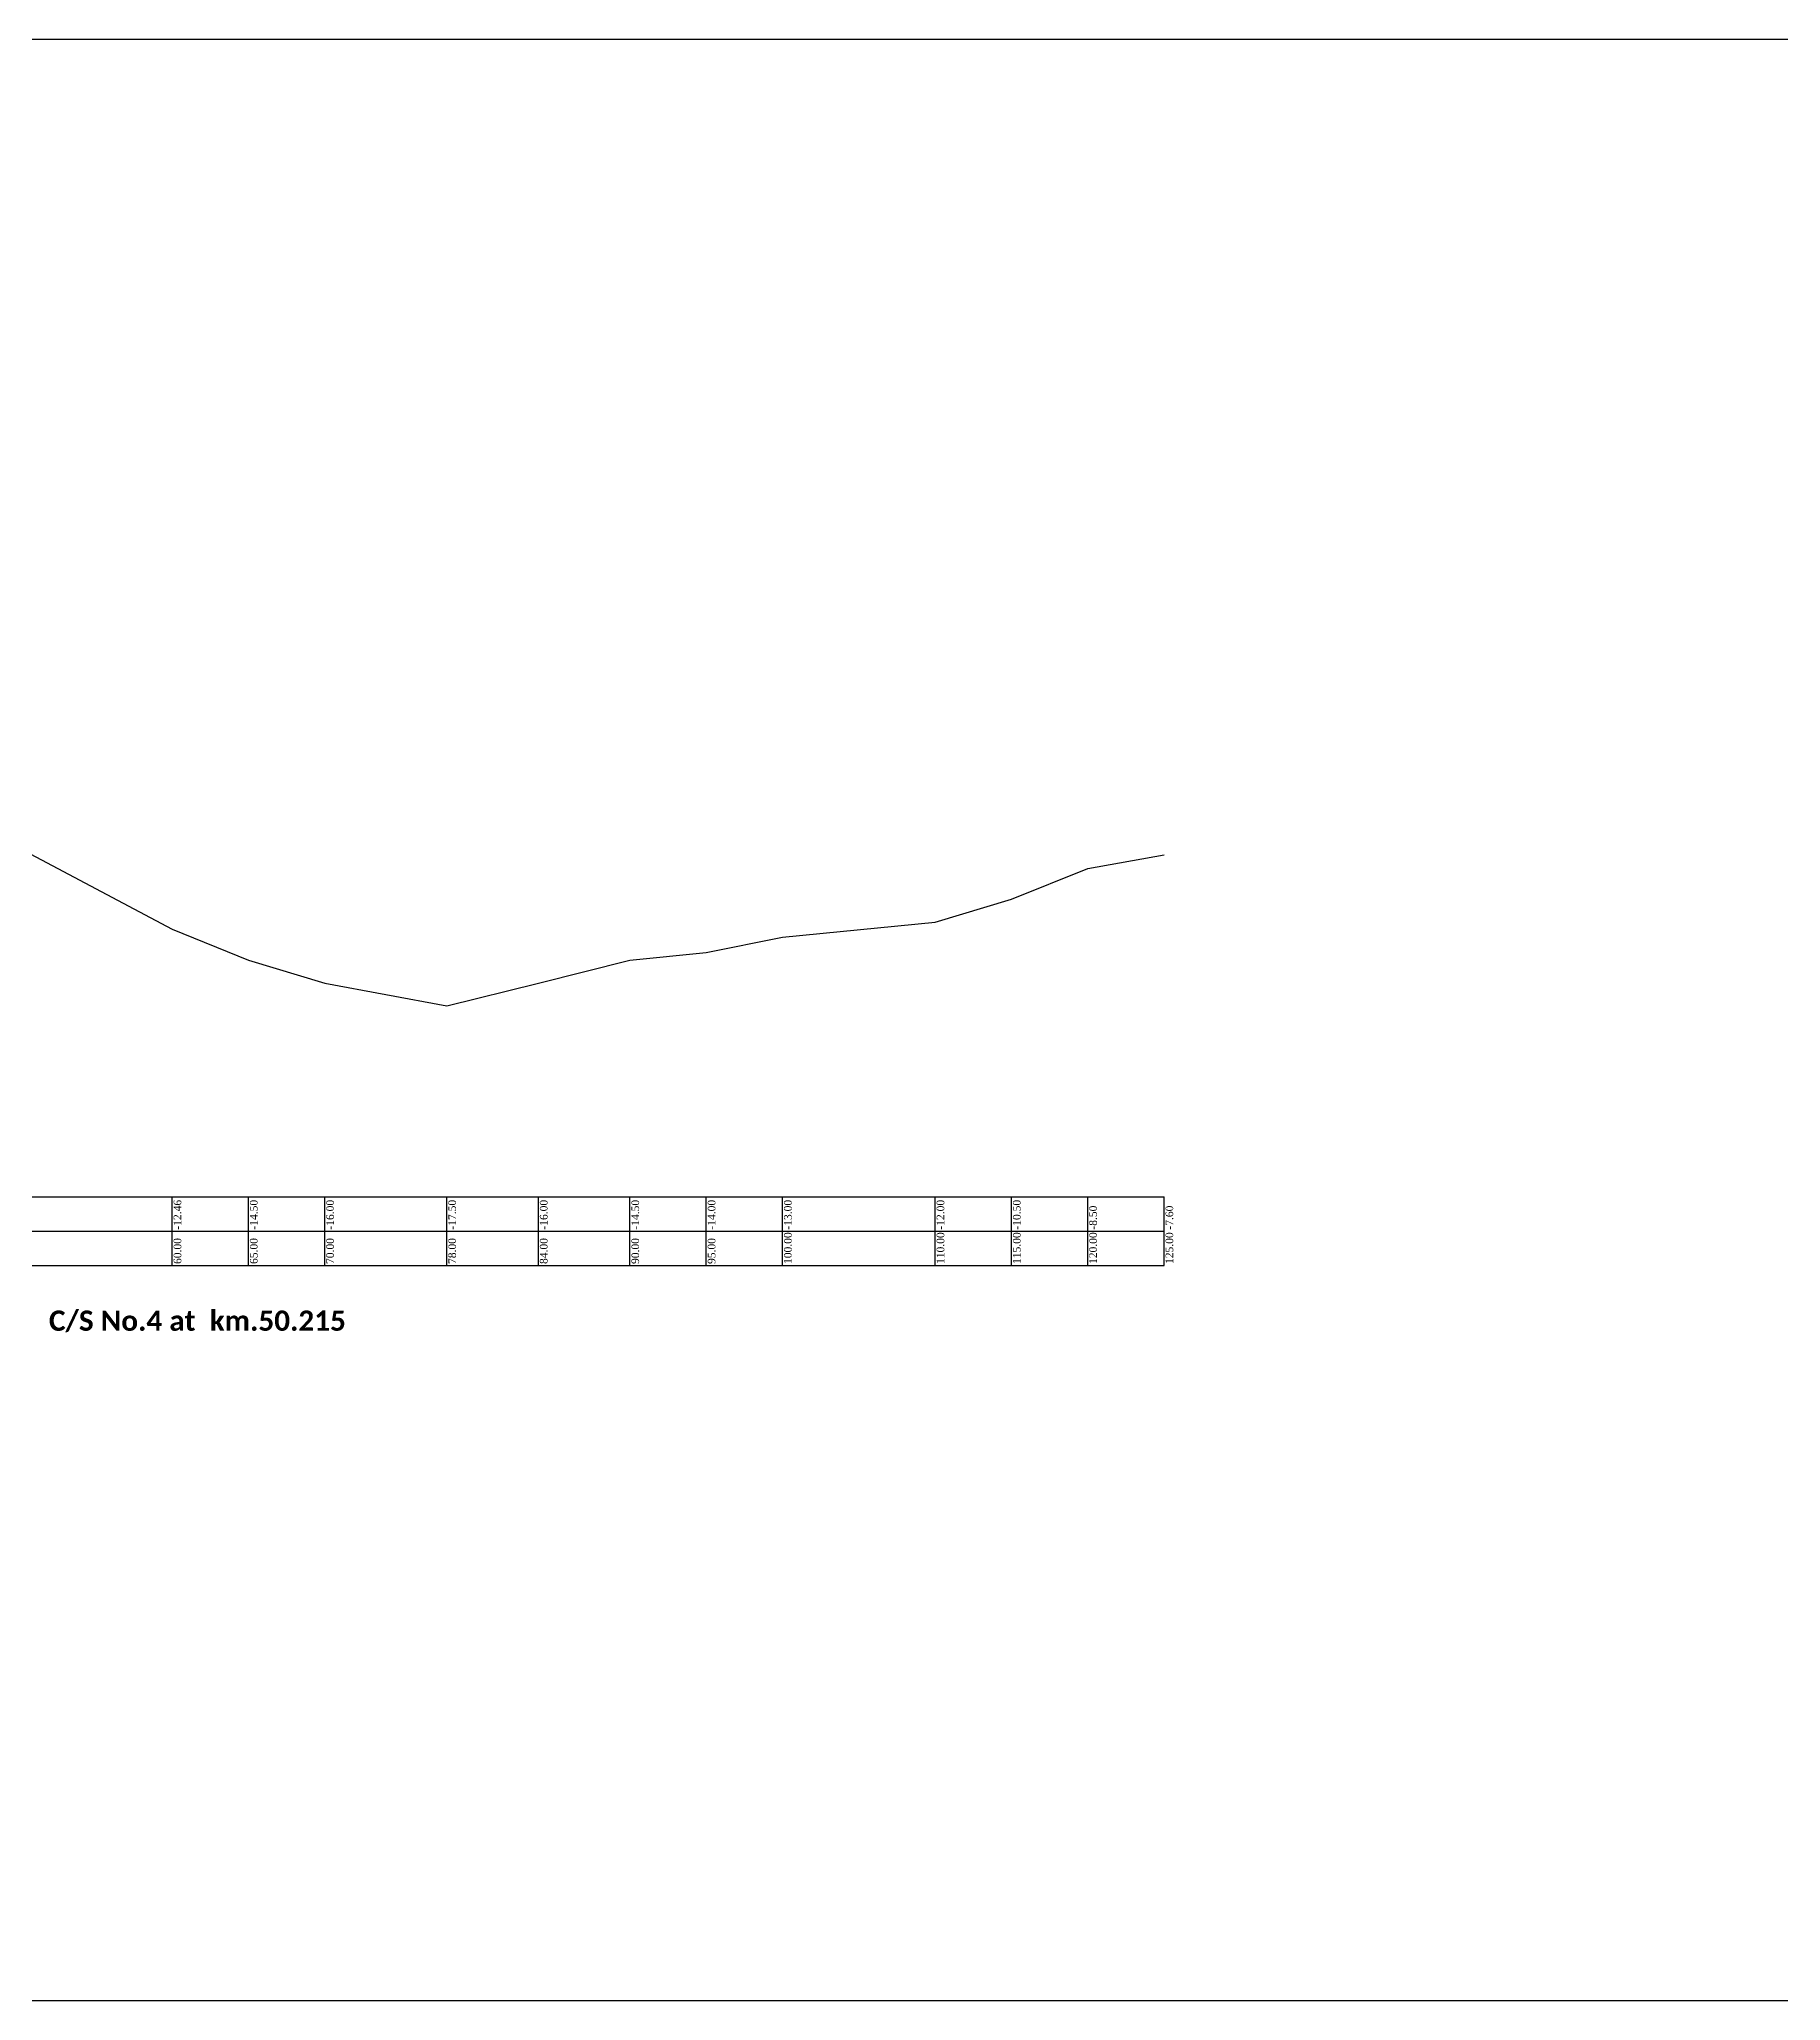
# Model space of a CAD drawing. Header units: inches. Extents: x 0 to 4913108, y -3856 to 5602.
# Drawn here: x 42100.2 to 42214.3, y 5473.8 to 5602.3 of the extents above; entities that cross this region are included whole.
import ezdxf

# ---------------------------------------------------------------- set-up
doc = ezdxf.new("R2010")
doc.units = ezdxf.units.IN
doc.header["$LTSCALE"] = 2.5
doc.header["$MEASUREMENT"] = 0
doc.styles.add('liza', font='times.ttf', dxfattribs={"height": 2})
doc.styles.get("Standard").update_dxf_attribs({"font": 'times.ttf'})

msp = doc.modelspace()

# ---------------------------------------------------------------- linework, layer by layer
at = {"color": 6, "linetype": 'Continuous', "lineweight": -3, "ltscale": 0.5}
for p, q in [((42043.859, 5526.496), (42173.859, 5526.496)), ((42108.859, 5521.996), (42108.859, 5526.496)), ((42113.859, 5521.996), (42113.859, 5526.496)), ((42118.859, 5521.996), (42118.859, 5526.496)), ((42126.859, 5521.996), (42126.859, 5526.496)), ((42132.859, 5521.996), (42132.859, 5526.496)), ((42138.859, 5521.996), (42138.859, 5526.496)), ((42143.859, 5521.996), (42143.859, 5526.496)), ((42148.859, 5521.996), (42148.859, 5526.496)), ((42158.859, 5521.996), (42158.859, 5526.496)), ((42163.859, 5521.996), (42163.859, 5526.496)), ((42168.859, 5521.996), (42168.859, 5526.496)), ((42173.859, 5521.996), (42173.859, 5526.496)), ((42043.859, 5524.246), (42173.859, 5524.246)), ((42043.859, 5521.996), (42173.859, 5521.996))]:
    msp.add_line(p, q, dxfattribs=at)
msp.add_lwpolyline([(41996.902, 5602.324), (42431.645, 5602.324), (42431.645, 5473.832), (41996.902, 5473.832)], close=True, dxfattribs=at)
msp.add_lwpolyline([(42098.859, 5549.336), (42108.859, 5544.036), (42113.859, 5541.996), (42118.859, 5540.496), (42126.859, 5538.996), (42132.859, 5540.496), (42138.859, 5541.996), (42143.859, 5542.496), (42148.859, 5543.496), (42158.859, 5544.496), (42163.859, 5545.996), (42168.859, 5547.996), (42173.859, 5548.896)], dxfattribs=at)

# ---------------------------------------------------------------- texts
at = {"color": 6, "linetype": 'Continuous', "lineweight": -3, "ltscale": 0.5, "char_height": 0.5, "width": 2.15, "attachment_point": 1, "rotation": 90, "style": 'liza'}
for s, insert in [('-12.46', (42108.959, 5524.346)), ('-14.50', (42113.959, 5524.346)), ('-16.00', (42118.959, 5524.346)), ('-17.50', (42126.959, 5524.346)), ('-16.00', (42132.959, 5524.346)), ('-14.50', (42138.959, 5524.346)), ('-14.00', (42143.959, 5524.346)), ('-13.00', (42148.959, 5524.346)), ('-12.00', (42158.959, 5524.346)), ('-10.50', (42163.959, 5524.346)), ('-8.50', (42168.959, 5524.346)), ('-7.60', (42173.959, 5524.346)), ('100.00', (42148.959, 5522.096)), ('110.00', (42158.959, 5522.096)), ('115.00', (42163.959, 5522.096)), ('120.00', (42168.959, 5522.096)), ('125.00', (42173.959, 5522.096)), ('60.00', (42108.959, 5522.096)), ('65.00', (42113.959, 5522.096)), ('70.00', (42118.959, 5522.096)), ('78.00', (42126.959, 5522.096)), ('84.00', (42132.959, 5522.096)), ('90.00', (42138.959, 5522.096)), ('95.00', (42143.959, 5522.096))]:
    msp.add_mtext(s, dxfattribs=dict(at, insert=insert))
at = {"color": 0, "linetype": 'ByBlock', "lineweight": 30, "insert": (42100.79, 5519.047), "char_height": 1.32684, "width": 81.78181, "attachment_point": 1}
msp.add_mtext('{\\fCalibri|b1|i0|c0|p34;\\C256;C/S No.4 at  km.50.215}', dxfattribs=at)

doc.saveas('drawing.dxf')
